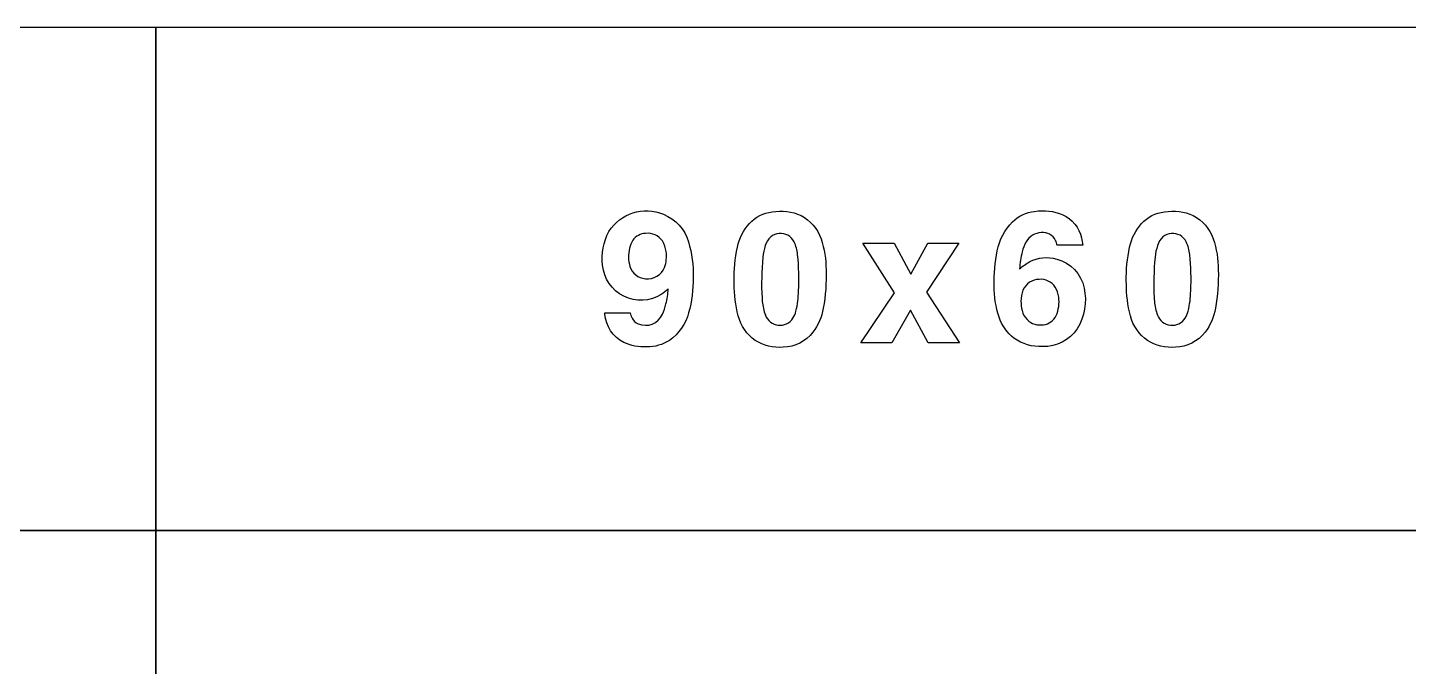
# Model space of a CAD drawing. Extents: x 0 to 4500, y -1000 to 1500.
# Drawn here: x 1373 to 2745, y 865 to 1500 of the extents above; entities that cross this region are included whole.
import ezdxf

# ---------------------------------------------------------------- set-up
doc = ezdxf.new("R2010")
doc.units = 0
doc.header["$MEASUREMENT"] = 0

msp = doc.modelspace()

# ---------------------------------------------------------------- linework, layer by layer
for points in [[(0.0001, 1000), (1500, 1000), (1500, 1500), (0.0001, 1500)], [(1500, 1000), (3000, 1000), (3000, 1500), (1500, 1500)], [(2234.34, 1236.5), (2202.73, 1285.59), (2234.02, 1285.59), (2250.46, 1254.94), (2267.31, 1285.59), (2298.04, 1285.59), (2266.05, 1236.96), (2298.91, 1186.55), (2267.82, 1186.55), (2249.95, 1219.03), (2231.59, 1186.55), (2200.86, 1186.55)], [(0.0001, 0.0001), (1500, 0.0001), (1500, 1000), (0.0001, 1000)], [(1500, 0.0001), (3000, 0.0001), (3000, 1000), (1500, 1000)]]:
    msp.add_lwpolyline(points, close=True)
for points in [[(1946.23, 1216.45), (1971.39, 1216.45, 0.0455875), (1973.33, 1211.18, 0.184316), (1979.46, 1205.53, 0.409284), (2003.51, 1214.98, 0.0469934), (2006.99, 1225.3, 0.0562512), (2009.27, 1240.29, -0.0481949), (2002.42, 1234.68, -0.558037), (1944.01, 1263.82, -0.155664), (1950.26, 1297.21, -0.36723), (2004.51, 1314.4, -0.230158), (2029.38, 1287.17, -0.0771775), (2034.07, 1251.55, -0.0699019), (2029.57, 1216.45, -0.171912), (2010.66, 1189.11, -0.143822), (1987.86, 1182.54, -0.115822), (1965.08, 1186.95, -0.264004), (1946.34, 1215.23)], [(2421.52, 1283.63), (2396.1, 1283.63, 0.0333099), (2394.3, 1288.43, 0.308433), (2380.14, 1296.25, 0.256298), (2365.09, 1287.06, 0.0718547), (2361.16, 1277.12, 0.0422837), (2358.45, 1260.19, -0.0343264), (2368.61, 1267.36, -0.198215), (2395.39, 1269.81, -0.294049), (2422.63, 1241.06, -0.195966), (2415.82, 1200.71, -0.251599), (2381.36, 1182.84, -0.162734), (2352.95, 1191.22, -0.142524), (2338.17, 1212.29, -0.0867955), (2333.31, 1243.36, -0.0561633), (2336.32, 1278.17, -0.143087), (2351.46, 1306.92, -0.165016), (2373.4, 1317.35, -0.137094), (2401.51, 1313.96, -0.238813), (2420, 1291.01, -0.0169871)], [(2074.76, 1247.73, -0.0563084), (2078.02, 1281.67, -0.130301), (2090.01, 1305.32, -0.174843), (2112.59, 1316.88, -0.147552), (2141.28, 1313.29, -0.192146), (2161.15, 1289.98, -0.0833996), (2166.14, 1259.19, -0.0545507), (2163.43, 1220.97, -0.116773), (2153.13, 1197.17, -0.221099), (2123.51, 1182.22, -0.162564), (2095.72, 1188.98, -0.174743), (2078.83, 1213.5, -0.0640867), (2074.8, 1245.2)], [(2464.6, 1247.73, -0.0563084), (2467.86, 1281.67, -0.130301), (2479.85, 1305.32, -0.174843), (2502.43, 1316.88, -0.147552), (2531.12, 1313.29, -0.192146), (2550.99, 1289.98, -0.0833996), (2555.98, 1259.19, -0.0545507), (2553.27, 1220.97, -0.116773), (2542.97, 1197.17, -0.221099), (2513.35, 1182.22, -0.162564), (2485.56, 1188.98, -0.174743), (2468.67, 1213.5, -0.0640867), (2464.64, 1245.2)], [(1969.79, 1271.43, 0.072156), (1971.27, 1262.69, 0.308009), (1986.62, 1250.4, 0.339521), (2005.69, 1261.6, 0.112829), (2007.22, 1277.4, 0.107115), (2003.51, 1287.91, 0.27348), (1986.73, 1295.46, 0.231047), (1974.06, 1288.62, 0.0835222), (1970.73, 1280.6, 0.060151)], [(2102.5, 1231.25, 0.0124589), (2102.78, 1227.84, 0.0668192), (2105.81, 1214.12, 0.615362), (2133.3, 1211.09, 0.0726881), (2136.24, 1218.13, 0.0588562), (2138.78, 1238.27, 0.0389037), (2137.91, 1274.44, 0.084671), (2134.34, 1287.04, 0.156013), (2128.16, 1293.61, 0.143208), (2119.67, 1295.21, 0.172584), (2111.16, 1291.86, 0.132565), (2105.79, 1283.46, 0.0498315), (2103.34, 1271.73, 0.0368731)], [(2492.34, 1231.25, 0.0124589), (2492.62, 1227.84, 0.0668192), (2495.65, 1214.12, 0.615362), (2523.14, 1211.1, 0.0726881), (2526.08, 1218.13, 0.0588562), (2528.62, 1238.27, 0.0389037), (2527.75, 1274.44, 0.084671), (2524.18, 1287.04, 0.156013), (2518, 1293.61, 0.143208), (2509.51, 1295.21, 0.172584), (2501, 1291.86, 0.132565), (2495.63, 1283.46, 0.0498315), (2493.18, 1271.73, 0.0368731)], [(2359.88, 1228.01, 0.0641861), (2361.01, 1218.77, 0.139351), (2366.09, 1209.69, 0.240104), (2382.19, 1204.63, 0.267924), (2394.86, 1213.74, 0.140614), (2397.46, 1232.06, 0.112774), (2393.92, 1242.04, 0.271024), (2378.08, 1249.76, 0.294594), (2361.87, 1239.1, 0.0908659)]]:
    msp.add_lwpolyline(points, format="xyb", close=True)

doc.saveas('drawing.dxf')
